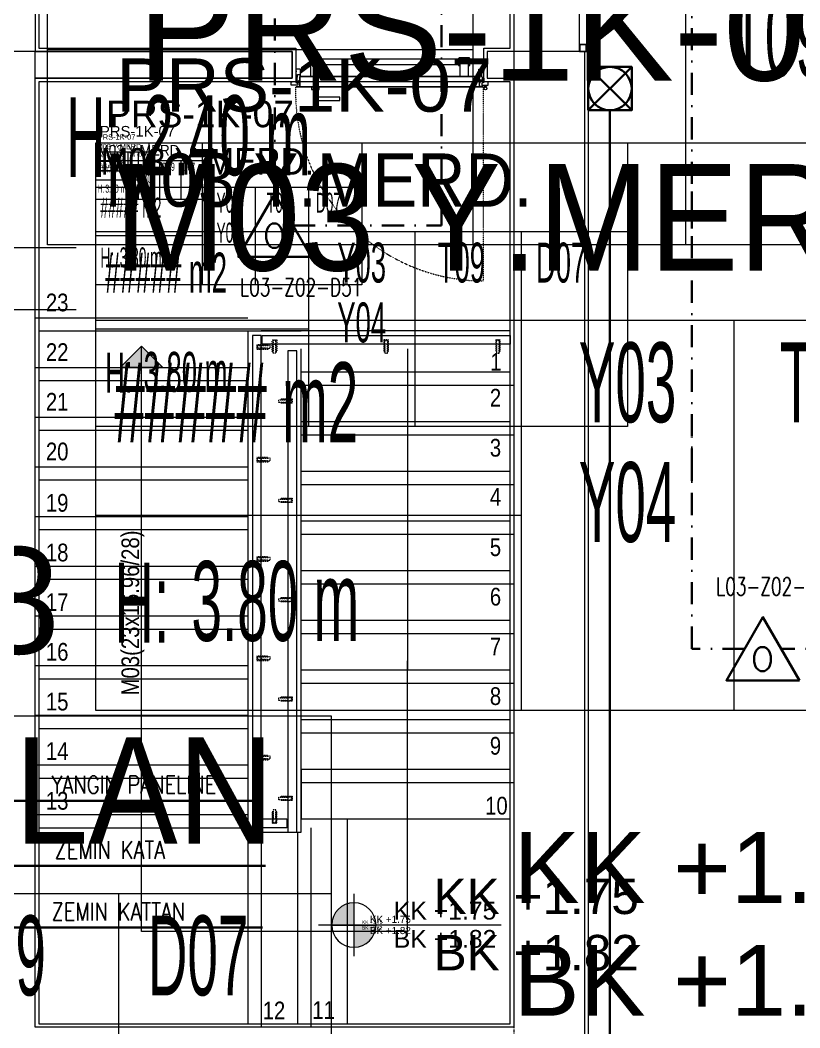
# Model space of a CAD drawing. Extents: x -9058 to 11890, y 0 to 8245.
# Drawn here: x 8837 to 9276, y 2956 to 3524 of the extents above; entities that cross this region are included whole.
import ezdxf
from ezdxf.enums import TextEntityAlignment as Align

# ---------------------------------------------------------------- set-up
doc = ezdxf.new("R2010")
doc.units = 0
doc.header["$MEASUREMENT"] = 0
for name, pattern in [('DASHDOT', [1, 0.5, -0.25, 0, -0.25]), ('DOT2', [0.125, 0, -0.125]), ('HIDDEN', [0.375, 0.25, -0.125])]:
    doc.linetypes.add(name, pattern=pattern)
doc.layers.get('0').update_dxf_attribs({"color": 9, "lineweight": 9})
for name, color, linetype, lineweight in [('00', 9, 'Continuous', 9), ('01', 9, 'Continuous', 9), ('06B', 9, 'Continuous', 9), ('06D', 9, 'Continuous', 9), ('10', 9, 'Continuous', 9), ('11', 9, 'Continuous', 9), ('14', 9, 'Continuous', 9), ('19', 9, 'Continuous', 9), ('19D', 9, 'DOT2', 9), ('20', 9, 'DOT2', 9), ('21', 9, 'Continuous', 9), ('21 @ 1 (1)', 9, 'Continuous', 9), ('21 @ 1 (2)', 9, 'Continuous', 9), ('21 @ 10 (2)', 9, 'Continuous', 9), ('21 @ 10 (3)', 9, 'Continuous', 9), ('21 @ 2 (1)', 9, 'Continuous', 9), ('21 @ 2 (2)', 9, 'Continuous', 9), ('21 @ 20', 9, 'Continuous', 9), ('21 @ 5 (2)', 9, 'Continuous', 9), ('21_mahal200', 9, 'Continuous', 9), ('21_mahal200 @ 1', 9, 'Continuous', 9), ('21_mahal200 @ 10 (1)', 9, 'Continuous', 9), ('21_mahal200 @ 10 (2)', 9, 'Continuous', 9), ('21_mahal200 @ 2', 9, 'Continuous', 9), ('21_mahal200 @ 20', 9, 'Continuous', 9), ('21_mahal200 @ 5 (1)', 9, 'Continuous', 9), ('21_mahal200 @ 5 (2)', 9, 'Continuous', 9), ('24', 9, 'DASHDOT', 9), ('33', 9, 'BATTING', 9), ('35', 9, 'Continuous', 9), ('40A', 9, 'Continuous', 9), ('E-DEDEKTÖR NUMARALARI', 20, 'Continuous', 30), ('E-DUVAR TİPİ FLAŞÖR', 7, 'Continuous', 30), ('E-KABLO', 7, 'Continuous', 30), ('E-OPTİK DUMAN DEDEKTÖRÜ', 7, 'Continuous', 30), ('E-YAZI', 7, 'Continuous', 30)]:
    doc.layers.add(name, color=color, linetype=linetype, lineweight=lineweight)
doc.styles.add('Arial', font='arial.ttf', dxfattribs={"height": 2.5})
doc.styles.add('E-YAZI', font='txttw.shx')
doc.styles.add('MuuM_TEXT-STANDART', font='ARIALN.TTF')
doc.linetypes.add('BATTING', pattern='A,0.0001,-0.1,[134,ltypeshp.shx,S=0.1,R=0,X=-0.1,Y=0],-0.2,[134,ltypeshp.shx,S=0.1,R=180,X=0.1,Y=0],-0.1', length=0.4001)

# ---------------------------------------------------------------- blocks, each defined once
blk = doc.blocks.new('0a_elevationtarget-p')
h = blk.add_hatch(color=256)
h.paths.add_polyline_path([(2.5, 0, 0.414214), (0, 2.5), (0, 0)])
h.paths.add_polyline_path([(0, 0), (-2.5, 0, 0.414214), (0, -2.5)])
blk.add_line((0, -3.5), (0, 3.5))
blk.add_lwpolyline([(16.605, 0), (-4, 0)])
blk.add_circle((0, 0), 2.5)
at = {"layer": '40A'}
blk.add_lwpolyline([(-2.5, 0), (2.5, 0)], dxfattribs=at)
at = {"style": 'Arial'}
blk.add_attdef('BITMISKOT', text='', height=2, dxfattribs=at).set_placement((4.5, 0), align=Align.BOTTOM_LEFT)
blk.add_attdef('KABAKOT', text='', height=2, dxfattribs=at).set_placement((4.5, -0.592), align=Align.TOP_LEFT)
blk = doc.blocks.new('*U1855')
at = {"layer": '21 @ 1 (1)'}
ref = blk.add_blockref('0a_elevationtarget-p', (-9024.84, 3013.5), dxfattribs=dict(at, zscale=-1, rotation=180))
ref.add_attrib('BITMISKOT', 'BK +1.82', dxfattribs={"layer": '0', "height": 2, "style": 'Arial'}).set_placement((9029.34, 3010.34), align=Align.BOTTOM_LEFT)
ref.add_attrib('KABAKOT', 'KK +1.75', dxfattribs={"layer": '0', "height": 2, "style": 'Arial'}).set_placement((9029.34, 3016.12), align=Align.TOP_LEFT)
at = {"layer": '21 @ 1 (2)'}
ref = blk.add_blockref('0a_elevationtarget-p', (1705.85, 3013.5), dxfattribs=dict(at, zscale=-1, rotation=180))
ref.add_attrib('BITMISKOT', 'BK +1.82', dxfattribs={"layer": '0', "height": 2, "style": 'Arial'}).set_placement((9029.34, 3010.34), align=Align.BOTTOM_LEFT)
ref.add_attrib('KABAKOT', 'KK +1.75', dxfattribs={"layer": '0', "height": 2, "style": 'Arial'}).set_placement((9029.34, 3016.12), align=Align.TOP_LEFT)
at = {"layer": '21 @ 10 (2)'}
ref = blk.add_blockref('0a_elevationtarget-p', (1705.85, 3013.5), dxfattribs=dict(at, xscale=10, yscale=10, zscale=-10, rotation=180))
ref.add_attrib('BITMISKOT', 'BK +1.82', dxfattribs={"layer": '0', "height": 20, "style": 'Arial'}).set_placement((9069.84, 2981.92), align=Align.BOTTOM_LEFT)
ref.add_attrib('KABAKOT', 'KK +1.75', dxfattribs={"layer": '0', "height": 20, "style": 'Arial'}).set_placement((9069.84, 3039.68), align=Align.TOP_LEFT)
at = {"layer": '21 @ 10 (3)'}
ref = blk.add_blockref('0a_elevationtarget-p', (1705.85, 3013.5), dxfattribs=dict(at, xscale=10, yscale=10, zscale=-10, rotation=180))
ref.add_attrib('BITMISKOT', 'BK +1.82', dxfattribs={"layer": '0', "height": 20, "style": 'Arial'}).set_placement((9069.84, 2981.92), align=Align.BOTTOM_LEFT)
ref.add_attrib('KABAKOT', 'KK +1.75', dxfattribs={"layer": '0', "height": 20, "style": 'Arial'}).set_placement((9069.84, 3039.68), align=Align.TOP_LEFT)
at = {"layer": '21 @ 2 (1)'}
ref = blk.add_blockref('0a_elevationtarget-p', (-9024.84, 3013.5), dxfattribs=dict(at, xscale=2, yscale=2, zscale=-2, rotation=180))
ref.add_attrib('BITMISKOT', 'BK +1.82', dxfattribs={"layer": '0', "height": 4, "style": 'Arial'}).set_placement((9033.84, 3007.18), align=Align.BOTTOM_LEFT)
ref.add_attrib('KABAKOT', 'KK +1.75', dxfattribs={"layer": '0', "height": 4, "style": 'Arial'}).set_placement((9033.84, 3018.73), align=Align.TOP_LEFT)
at = {"layer": '21 @ 2 (2)'}
ref = blk.add_blockref('0a_elevationtarget-p', (1705.85, 3013.5), dxfattribs=dict(at, xscale=2, yscale=2, zscale=-2, rotation=180))
ref.add_attrib('BITMISKOT', 'BK +1.82', dxfattribs={"layer": '0', "height": 4, "style": 'Arial'}).set_placement((9033.84, 3007.18), align=Align.BOTTOM_LEFT)
ref.add_attrib('KABAKOT', 'KK +1.75', dxfattribs={"layer": '0', "height": 4, "style": 'Arial'}).set_placement((9033.84, 3018.73), align=Align.TOP_LEFT)
at = {"layer": '21 @ 20'}
ref = blk.add_blockref('0a_elevationtarget-p', (1705.85, 3013.5), dxfattribs=dict(at, xscale=20, yscale=20, zscale=-20, rotation=180))
ref.add_attrib('BITMISKOT', 'BK +1.82', dxfattribs={"layer": '0', "height": 40, "style": 'Arial'}).set_placement((9114.84, 2950.33), align=Align.BOTTOM_LEFT)
ref.add_attrib('KABAKOT', 'KK +1.75', dxfattribs={"layer": '0', "height": 40, "style": 'Arial'}).set_placement((9114.84, 3065.86), align=Align.TOP_LEFT)
at = {"layer": '21 @ 5 (2)'}
ref = blk.add_blockref('0a_elevationtarget-p', (9024.84, 3013.5), dxfattribs=dict(at, xscale=-5, yscale=5, zscale=5, rotation=180))
ref.add_attrib('BITMISKOT', 'BK +1.82', dxfattribs={"layer": '0', "height": 10, "style": 'Arial'}).set_placement((9047.34, 2997.71), align=Align.BOTTOM_LEFT)
ref.add_attrib('KABAKOT', 'KK +1.75', dxfattribs={"layer": '0', "height": 10, "style": 'Arial'}).set_placement((9047.34, 3026.59), align=Align.TOP_LEFT)
blk = doc.blocks.new('p-mek')
for p, q in [((1085, -328.41), (1193.11, -328.41)), ((1085, -363.41), (1193.11, -363.41))]:
    blk.add_line(p, q)
at = {"color": 6}
blk.add_lwpolyline([(210.29, -281.08, -0.000027), (210.29, -1029.08, 0.400031)], format="xyb", dxfattribs=at)
blk = doc.blocks.new('0a_roomno2')
blk.add_lwpolyline([(30, -16), (0, -16), (0, 0), (30, 0)], close=True)
for points in [[(0, 0), (30, 0)], [(0, -5), (30, -5)], [(12, -5), (12, -16)], [(18, -5), (18, -16)], [(24, -5), (24, -16)], [(12, -10.5), (0, -10.5)]]:
    blk.add_lwpolyline(points)
at = {"layer": '40A'}
blk.add_lwpolyline([(0, 0), (30, 0)], dxfattribs=at)
at = {"style": 'MuuM_TEXT-STANDART', "width": 0.6}
blk.add_text('H:', height=2.25, dxfattribs=at).set_placement((0.525, -12.962), align=Align.MIDDLE_LEFT)
at = {"style": 'Arial'}
blk.add_attdef('ODANO', (0, 1.505), '', height=3, dxfattribs=at)
blk.add_attdef('MEKANADI', text='', height=3, dxfattribs=at).set_placement((0.525, -4.75), align=Align.BOTTOM_LEFT)
at = {"style": 'MuuM_TEXT-STANDART', "width": 0.6}
for tag, p in [('YER01', (15, -7)), ('TAVAN01', (20.625, -7)), ('DUVAR01', (26.25, -7)), ('YER02', (15, -10.375)), ('TAVAN02', (20.625, -10.375)), ('DUVAR02', (26.25, -10.375)), ('YER03', (15, -13.75)), ('TAVAN03', (20.625, -13.75)), ('DUVAR03', (26.25, -13.75))]:
    blk.add_attdef(tag, text='', height=2.25, dxfattribs=at).set_placement(p, align=Align.MIDDLE_CENTER)
at = {"style": 'MuuM_TEXT-STANDART'}
blk.add_attdef('M2', text='', height=2.25, dxfattribs=at).set_placement((1.323, -7.805), align=Align.MIDDLE_LEFT)
at = {"style": 'MuuM_TEXT-STANDART', "width": 0.6}
blk.add_attdef('TEMIZTAVANYUKSEKLIGI', text='', height=2.25, dxfattribs=at).set_placement((2.7, -13.162), align=Align.MIDDLE_LEFT)
blk = doc.blocks.new('*U1879')
at = {"layer": '21_mahal200 @ 20'}
ref = blk.add_blockref('0a_roomno2', (8851.93, 3716.9), dxfattribs=dict(at, xscale=20, yscale=20, zscale=20))
ref.add_attrib('ODANO', ' PRS-1K-06', (8851.93, 3752), dxfattribs={"layer": '0', "height": 60, "style": 'Arial'})
ref.add_attrib('MEKANADI', 'YANGIN HOLÜ', dxfattribs={"layer": '0', "height": 60, "style": 'Arial'}).set_placement((8862.43, 3626.9), align=Align.BOTTOM_LEFT)
ref.add_attrib('M2', '#### m2', dxfattribs={"layer": '0', "height": 45, "style": 'MuuM_TEXT-STANDART', "width": 0.6}).set_placement((8862.43, 3570.65), align=Align.MIDDLE_LEFT)
ref.add_attrib('TEMIZTAVANYUKSEKLIGI', '2.40 m', dxfattribs={"layer": '0', "height": 45, "style": 'MuuM_TEXT-STANDART', "width": 0.6}).set_placement((8905.93, 3458.66), align=Align.MIDDLE_LEFT)
ref.add_attrib('YER01', 'Y04', dxfattribs={"layer": '0', "height": 45, "style": 'MuuM_TEXT-STANDART', "width": 0.6}).set_placement((9151.93, 3581.9), align=Align.MIDDLE_CENTER)
ref.add_attrib('TAVAN01', 'T08', dxfattribs={"layer": '0', "height": 45, "style": 'MuuM_TEXT-STANDART', "width": 0.6}).set_placement((9264.43, 3581.9), align=Align.MIDDLE_CENTER)
ref.add_attrib('DUVAR01', 'D07', dxfattribs={"layer": '0', "height": 45, "style": 'MuuM_TEXT-STANDART', "width": 0.6}).set_placement((9376.93, 3581.9), align=Align.MIDDLE_CENTER)
ref.add_attrib('TAVAN02', 'T09', dxfattribs={"layer": '0', "height": 45, "style": 'MuuM_TEXT-STANDART', "width": 0.6}).set_placement((9264.43, 3514.4), align=Align.MIDDLE_CENTER)
blk = doc.blocks.new('p-yn_sackasa')
at = {"layer": '10'}
for points in [[(0.6, 3), (1, 3), (1, 4.5), (2.3, 4.5), (2.3, 3.7), (2.7, 3.7), (2.7, 7.6), (0, 7.6), (0, 6.5), (0.6, 6.5)], [(0.6, 3), (0.6, -0.4), (1.1, -0.4), (1.1, -1.4), (-2.6, -1.4), (-2.6, 0.5), (-2, 0.5)], [(0, 0), (0.6, 0), (0.6, 2.6), (0, 2.6), (0, 0)], [(0.3, 2.6), (0.3, 0)]]:
    blk.add_lwpolyline(points, dxfattribs=at)
blk = doc.blocks.new('K-YN-016')
at = {"layer": '06D'}
for points in [[(22.5, 9.56), (21.87, 9.56), (21.87, 13.56, -0.414214), (22.25, 13.93), (27.75, 13.93, -0.414214), (28.12, 13.56), (28.12, 9.56), (27.5, 9.56)], [(111.5, 9.56), (112.12, 9.56), (112.12, 13.56, 0.414214), (111.75, 13.93), (106.25, 13.93, 0.414214), (105.87, 13.56), (105.87, 9.56), (106.5, 9.56)]]:
    blk.add_lwpolyline(points, format="xyb", dxfattribs=at)
for points in [[(105.87, 13.31), (28.12, 13.31), (28.12, 10.18), (105.87, 10.18)], [(111.5, 12.06), (106.5, 12.06), (106.5, 3.44), (111.5, 3.44)], [(22.5, 10.94), (27.5, 10.94), (27.5, 3.44), (22.5, 3.44)]]:
    blk.add_lwpolyline(points, close=True, dxfattribs=at)
for points in [[(22.8, -2.56), (22.8, -3.81), (27.2, -3.81), (27.2, -2.56), (22.8, -2.56)], [(23.87, -3.81), (23.87, -10.06), (38.87, -10.06), (38.87, -8.19), (26.12, -8.19), (26.12, -8.19), (26.12, -3.81), (23.87, -3.81)]]:
    blk.add_lwpolyline(points, dxfattribs=at)
at = {"layer": '10', "ltscale": 10}
for p, q in [((15, 0.68), (16, 1.33)), ((15, 0.68), (16, 1.33)), ((16, 0.28), (15, 0.28)), ((16, 0.28), (15, 0.28)), ((16, 0.08), (15, 0.08)), ((16, 0.08), (15, 0.08)), ((16, 1.76), (16, 1.33)), ((16.3, 1.76), (16, 1.76)), ((16, 1.76), (16, 1.33)), ((16.3, 1.76), (16, 1.76)), ((16, 1.33), (16, -0.17)), ((16, 1.33), (16, -0.17)), ((16.3, -2.19), (16.3, 3.34)), ((16.3, 1.33), (16.3, 1.76)), ((16.3, 1.33), (16.3, 1.76)), ((16.3, -0.17), (16.3, 1.33)), ((16.3, -0.17), (16.3, 1.33)), ((117.6, 3.44), (16.4, 3.44)), ((117.5, 3.29), (16.45, 3.29)), ((16.45, -2.29), (16.45, 3.29)), ((117.55, -2.29), (117.55, 3.24)), ((117.7, -2.19), (117.7, 3.34)), ((117.7, 1.76), (117.7, 0.26)), ((118, 1.76), (117.7, 1.76)), ((117.7, 0.26), (117.7, -0.17)), ((118, 0.26), (118, 1.76)), ((118, 1.51), (119, 1.51)), ((118, 1.31), (119, 1.31)), ((119, 0.91), (118, 0.26)), ((118, -0.17), (118, 0.26)), ((14.3, -2.46), (14.3, -2.34)), ((14.4, -2.24), (16.25, -2.24)), ((119.6, -2.56), (14.4, -2.56)), ((14.45, -2.41), (14.45, -2.39)), ((14.45, -2.39), (16.35, -2.39)), ((119.54, -2.41), (14.45, -2.41)), ((16, -0.17), (16.3, -0.17)), ((16, -0.17), (16.3, -0.17)), ((119.54, -2.39), (117.65, -2.39)), ((117.7, -0.17), (118, -0.17)), ((119.6, -2.24), (117.75, -2.24)), ((119.55, -2.41), (119.55, -2.39)), ((119.7, -2.46), (119.7, -2.34)), ((120.84, -2), (120.84, -2.43)), ((120.84, -2), (120.84, -2.43)), ((121.05, -2), (121.05, -2.43)), ((121.05, -2), (121.05, -2.43)), ((121.22, -2.16), (121.05, -2.16)), ((121.22, -2.16), (121.05, -2.16)), ((121.22, -2.16), (121.22, -2.29)), ((121.22, -2.16), (121.22, -2.29)), ((121.6, -2.73), (121.73, -2.62)), ((121.6, -2.73), (121.73, -2.62))]:
    blk.add_line(p, q, dxfattribs=at)
blk.add_circle((120.95, -3.26), 0.843, dxfattribs=at)
blk.add_circle((120.95, -3.26), 0.843, dxfattribs=at)
for centre, radius, start, end in [((16.44, 3.3), 0.141, 104.9271, 165.0729), ((117.5, 3.24), 0.05, 0, 90), ((117.6, 3.34), 0.1, 0, 90), ((14.4, -2.34), 0.1, 90, 180), ((14.4, -2.46), 0.1, 180, 270), ((14.45, -2.39), 0.005, 90, 180), ((14.45, -2.41), 0.005, 180, 270), ((16.25, -2.19), 0.05, 270, 0), ((16.35, -2.29), 0.1, 270, 0), ((117.65, -2.29), 0.1, 180, 270), ((117.75, -2.19), 0.05, 180, 270), ((119.54, -2.39), 0.005, 0, 90), ((119.54, -2.41), 0.005, 270, 360), ((119.6, -2.34), 0.1, 0, 90), ((119.6, -2.46), 0.1, 270, 0), ((120.42, -2.26), 0.302, 285.5524, 60.0315), ((120.42, -2.26), 0.302, 285.5524, 60.0315), ((120.42, -2.26), 0.428, 336.352, 37.621), ((120.42, -2.26), 0.428, 336.352, 37.621), ((120.95, -3.26), 1.01, 39.4092, 74.2861), ((120.95, -3.26), 1.01, 39.4092, 74.2861)]:
    blk.add_arc(centre, radius, start, end, dxfattribs=at)
at = {"layer": '20'}
blk.add_lwpolyline([(119.7, -2.35), (119.7, -111.8, -0.421209), (13.92, -2.35, 1)], format="xyb", dxfattribs=at)
at = {"layer": '33', "ltscale": 0.25}
blk.add_lwpolyline([(117.55, 0.48), (16.45, 0.48)], dxfattribs=at)
blk.add_blockref('p-yn_sackasa', (14, 0))
at = {"xscale": -1}
blk.add_blockref('p-yn_sackasa', (120, 0), dxfattribs=at)
blk = doc.blocks.new('*U1886')
at = {"layer": '21_mahal200 @ 1'}
ref = blk.add_blockref('0a_roomno2', (8879.22, 3454.43), dxfattribs=at)
ref.add_attrib('ODANO', ' PRS-1K-07', (8879.22, 3456.18), dxfattribs={"layer": '0', "height": 3, "style": 'Arial'})
ref.add_attrib('MEKANADI', 'M03 Y.MERD.', dxfattribs={"layer": '0', "height": 3, "style": 'Arial', "width": 0.9}).set_placement((8879.75, 3449.93), align=Align.BOTTOM_LEFT)
ref.add_attrib('M2', '##### m2', dxfattribs={"layer": '0', "height": 2.25, "style": 'MuuM_TEXT-STANDART', "width": 0.6}).set_placement((8879.75, 3447.12), align=Align.MIDDLE_LEFT)
ref.add_attrib('TEMIZTAVANYUKSEKLIGI', '3.80 m', dxfattribs={"layer": '0', "height": 2.25, "style": 'MuuM_TEXT-STANDART', "width": 0.6}).set_placement((8881.92, 3441.52), align=Align.MIDDLE_LEFT)
ref.add_attrib('YER01', 'Y03', dxfattribs={"layer": '0', "height": 2.25, "style": 'MuuM_TEXT-STANDART', "width": 0.6}).set_placement((8894.22, 3447.68), align=Align.MIDDLE_CENTER)
ref.add_attrib('TAVAN01', 'T09', dxfattribs={"layer": '0', "height": 2.25, "style": 'MuuM_TEXT-STANDART', "width": 0.6}).set_placement((8899.85, 3447.68), align=Align.MIDDLE_CENTER)
ref.add_attrib('DUVAR01', 'D07', dxfattribs={"layer": '0', "height": 2.25, "style": 'MuuM_TEXT-STANDART', "width": 0.6}).set_placement((8905.47, 3447.68), align=Align.MIDDLE_CENTER)
ref.add_attrib('YER02', 'Y04', dxfattribs={"layer": '0', "height": 2.25, "style": 'MuuM_TEXT-STANDART', "width": 0.6}).set_placement((8894.22, 3444.3), align=Align.MIDDLE_CENTER)
at = {"layer": '21_mahal200 @ 10 (1)'}
ref = blk.add_blockref('0a_roomno2', (8879.22, 3454.43), dxfattribs=dict(at, xscale=10, yscale=10, zscale=10))
ref.add_attrib('ODANO', ' PRS-1K-07', (8879.22, 3471.98), dxfattribs={"layer": '0', "height": 30, "style": 'Arial'})
ref.add_attrib('MEKANADI', 'M03 Y.MERD.', dxfattribs={"layer": '0', "height": 30, "style": 'Arial', "width": 0.9}).set_placement((8884.47, 3409.43), align=Align.BOTTOM_LEFT)
ref.add_attrib('M2', '##### m2', dxfattribs={"layer": '0', "height": 22.5, "style": 'MuuM_TEXT-STANDART', "width": 0.6}).set_placement((8884.47, 3381.3), align=Align.MIDDLE_LEFT)
ref.add_attrib('TEMIZTAVANYUKSEKLIGI', '3.80 m', dxfattribs={"layer": '0', "height": 22.5, "style": 'MuuM_TEXT-STANDART', "width": 0.6}).set_placement((8906.22, 3325.31), align=Align.MIDDLE_LEFT)
ref.add_attrib('YER01', 'Y03', dxfattribs={"layer": '0', "height": 22.5, "style": 'MuuM_TEXT-STANDART', "width": 0.6}).set_placement((9029.22, 3386.93), align=Align.MIDDLE_CENTER)
ref.add_attrib('TAVAN01', 'T09', dxfattribs={"layer": '0', "height": 22.5, "style": 'MuuM_TEXT-STANDART', "width": 0.6}).set_placement((9085.47, 3386.93), align=Align.MIDDLE_CENTER)
ref.add_attrib('DUVAR01', 'D07', dxfattribs={"layer": '0', "height": 22.5, "style": 'MuuM_TEXT-STANDART', "width": 0.6}).set_placement((9141.72, 3386.93), align=Align.MIDDLE_CENTER)
ref.add_attrib('YER02', 'Y04', dxfattribs={"layer": '0', "height": 22.5, "style": 'MuuM_TEXT-STANDART', "width": 0.6}).set_placement((9029.22, 3353.18), align=Align.MIDDLE_CENTER)
at = {"layer": '21_mahal200 @ 10 (2)'}
ref = blk.add_blockref('0a_roomno2', (8879.22, 3454.43), dxfattribs=dict(at, xscale=10, yscale=10, zscale=10))
ref.add_attrib('ODANO', ' PRS-1K-07', (8879.22, 3471.98), dxfattribs={"layer": '0', "height": 30, "style": 'Arial'})
ref.add_attrib('MEKANADI', 'M03 Y.MERD.', dxfattribs={"layer": '0', "height": 30, "style": 'Arial', "width": 0.9}).set_placement((8884.47, 3409.43), align=Align.BOTTOM_LEFT)
ref.add_attrib('M2', '##### m2', dxfattribs={"layer": '0', "height": 22.5, "style": 'MuuM_TEXT-STANDART', "width": 0.6}).set_placement((8884.47, 3381.3), align=Align.MIDDLE_LEFT)
ref.add_attrib('TEMIZTAVANYUKSEKLIGI', '3.80 m', dxfattribs={"layer": '0', "height": 22.5, "style": 'MuuM_TEXT-STANDART', "width": 0.6}).set_placement((8906.22, 3325.31), align=Align.MIDDLE_LEFT)
ref.add_attrib('YER01', 'Y03', dxfattribs={"layer": '0', "height": 22.5, "style": 'MuuM_TEXT-STANDART', "width": 0.6}).set_placement((9029.22, 3386.93), align=Align.MIDDLE_CENTER)
ref.add_attrib('TAVAN01', 'T09', dxfattribs={"layer": '0', "height": 22.5, "style": 'MuuM_TEXT-STANDART', "width": 0.6}).set_placement((9085.47, 3386.93), align=Align.MIDDLE_CENTER)
ref.add_attrib('DUVAR01', 'D07', dxfattribs={"layer": '0', "height": 22.5, "style": 'MuuM_TEXT-STANDART', "width": 0.6}).set_placement((9141.72, 3386.93), align=Align.MIDDLE_CENTER)
ref.add_attrib('YER02', 'Y04', dxfattribs={"layer": '0', "height": 22.5, "style": 'MuuM_TEXT-STANDART', "width": 0.6}).set_placement((9029.22, 3353.18), align=Align.MIDDLE_CENTER)
at = {"layer": '21_mahal200 @ 2'}
ref = blk.add_blockref('0a_roomno2', (8879.22, 3454.43), dxfattribs=dict(at, xscale=2, yscale=2, zscale=2))
ref.add_attrib('ODANO', ' PRS-1K-07', (8879.22, 3457.94), dxfattribs={"layer": '0', "height": 6, "style": 'Arial'})
ref.add_attrib('MEKANADI', 'M03 Y.MERD.', dxfattribs={"layer": '0', "height": 6, "style": 'Arial', "width": 0.9}).set_placement((8880.27, 3445.43), align=Align.BOTTOM_LEFT)
ref.add_attrib('M2', '##### m2', dxfattribs={"layer": '0', "height": 4.5, "style": 'MuuM_TEXT-STANDART', "width": 0.6}).set_placement((8880.27, 3439.8), align=Align.MIDDLE_LEFT)
ref.add_attrib('TEMIZTAVANYUKSEKLIGI', '3.80 m', dxfattribs={"layer": '0', "height": 4.5, "style": 'MuuM_TEXT-STANDART', "width": 0.6}).set_placement((8884.62, 3428.6), align=Align.MIDDLE_LEFT)
ref.add_attrib('YER01', 'Y03', dxfattribs={"layer": '0', "height": 4.5, "style": 'MuuM_TEXT-STANDART', "width": 0.6}).set_placement((8909.22, 3440.93), align=Align.MIDDLE_CENTER)
ref.add_attrib('TAVAN01', 'T09', dxfattribs={"layer": '0', "height": 4.5, "style": 'MuuM_TEXT-STANDART', "width": 0.6}).set_placement((8920.47, 3440.93), align=Align.MIDDLE_CENTER)
ref.add_attrib('DUVAR01', 'D07', dxfattribs={"layer": '0', "height": 4.5, "style": 'MuuM_TEXT-STANDART', "width": 0.6}).set_placement((8931.72, 3440.93), align=Align.MIDDLE_CENTER)
ref.add_attrib('YER02', 'Y04', dxfattribs={"layer": '0', "height": 4.5, "style": 'MuuM_TEXT-STANDART', "width": 0.6}).set_placement((8909.22, 3434.18), align=Align.MIDDLE_CENTER)
at = {"layer": '21_mahal200 @ 20'}
ref = blk.add_blockref('0a_roomno2', (8879.22, 3454.43), dxfattribs=dict(at, xscale=20, yscale=20, zscale=20))
ref.add_attrib('ODANO', ' PRS-1K-07', (8879.22, 3489.53), dxfattribs={"layer": '0', "height": 60, "style": 'Arial'})
ref.add_attrib('MEKANADI', 'M03 Y.MERD.', dxfattribs={"layer": '0', "height": 60, "style": 'Arial', "width": 0.9}).set_placement((8889.72, 3364.43), align=Align.BOTTOM_LEFT)
ref.add_attrib('M2', '##### m2', dxfattribs={"layer": '0', "height": 45, "style": 'MuuM_TEXT-STANDART', "width": 0.6}).set_placement((8889.72, 3308.18), align=Align.MIDDLE_LEFT)
ref.add_attrib('TEMIZTAVANYUKSEKLIGI', '3.80 m', dxfattribs={"layer": '0', "height": 45, "style": 'MuuM_TEXT-STANDART', "width": 0.6}).set_placement((8933.22, 3196.19), align=Align.MIDDLE_LEFT)
ref.add_attrib('YER01', 'Y03', dxfattribs={"layer": '0', "height": 45, "style": 'MuuM_TEXT-STANDART', "width": 0.6}).set_placement((9179.22, 3319.43), align=Align.MIDDLE_CENTER)
ref.add_attrib('TAVAN01', 'T09', dxfattribs={"layer": '0', "height": 45, "style": 'MuuM_TEXT-STANDART', "width": 0.6}).set_placement((9291.72, 3319.43), align=Align.MIDDLE_CENTER)
ref.add_attrib('DUVAR01', 'D07', dxfattribs={"layer": '0', "height": 45, "style": 'MuuM_TEXT-STANDART', "width": 0.6}).set_placement((9404.22, 3319.43), align=Align.MIDDLE_CENTER)
ref.add_attrib('YER02', 'Y04', dxfattribs={"layer": '0', "height": 45, "style": 'MuuM_TEXT-STANDART', "width": 0.6}).set_placement((9179.22, 3251.93), align=Align.MIDDLE_CENTER)
at = {"layer": '21_mahal200 @ 5 (1)'}
ref = blk.add_blockref('0a_roomno2', (8879.22, 3454.43), dxfattribs=dict(at, xscale=5, yscale=5, zscale=5))
ref.add_attrib('ODANO', ' PRS-1K-07', (8879.22, 3463.2), dxfattribs={"layer": '0', "height": 15, "style": 'Arial'})
ref.add_attrib('MEKANADI', 'M03 Y.MERD.', dxfattribs={"layer": '0', "height": 15, "style": 'Arial', "width": 0.9}).set_placement((8881.85, 3431.93), align=Align.BOTTOM_LEFT)
ref.add_attrib('M2', '##### m2', dxfattribs={"layer": '0', "height": 11.25, "style": 'MuuM_TEXT-STANDART', "width": 0.6}).set_placement((8881.85, 3417.87), align=Align.MIDDLE_LEFT)
ref.add_attrib('TEMIZTAVANYUKSEKLIGI', '3.80 m', dxfattribs={"layer": '0', "height": 11.25, "style": 'MuuM_TEXT-STANDART', "width": 0.6}).set_placement((8892.72, 3389.87), align=Align.MIDDLE_LEFT)
ref.add_attrib('YER01', 'Y03', dxfattribs={"layer": '0', "height": 11.25, "style": 'MuuM_TEXT-STANDART', "width": 0.6}).set_placement((8954.22, 3420.68), align=Align.MIDDLE_CENTER)
ref.add_attrib('TAVAN01', 'T09', dxfattribs={"layer": '0', "height": 11.25, "style": 'MuuM_TEXT-STANDART', "width": 0.6}).set_placement((8982.35, 3420.68), align=Align.MIDDLE_CENTER)
ref.add_attrib('DUVAR01', 'D07', dxfattribs={"layer": '0', "height": 11.25, "style": 'MuuM_TEXT-STANDART', "width": 0.6}).set_placement((9010.47, 3420.68), align=Align.MIDDLE_CENTER)
ref.add_attrib('YER02', 'Y04', dxfattribs={"layer": '0', "height": 11.25, "style": 'MuuM_TEXT-STANDART', "width": 0.6}).set_placement((8954.22, 3403.8), align=Align.MIDDLE_CENTER)
at = {"layer": '21_mahal200 @ 5 (2)'}
ref = blk.add_blockref('0a_roomno2', (8879.22, 3454.43), dxfattribs=dict(at, xscale=5, yscale=5, zscale=5))
ref.add_attrib('ODANO', ' PRS-1K-07', (8879.22, 3463.2), dxfattribs={"layer": '0', "height": 15, "style": 'Arial'})
ref.add_attrib('MEKANADI', 'M03 Y.MERD.', dxfattribs={"layer": '0', "height": 15, "style": 'Arial', "width": 0.9}).set_placement((8881.85, 3431.93), align=Align.BOTTOM_LEFT)
ref.add_attrib('M2', '##### m2', dxfattribs={"layer": '0', "height": 11.25, "style": 'MuuM_TEXT-STANDART', "width": 0.6}).set_placement((8881.85, 3417.87), align=Align.MIDDLE_LEFT)
ref.add_attrib('TEMIZTAVANYUKSEKLIGI', '3.80 m', dxfattribs={"layer": '0', "height": 11.25, "style": 'MuuM_TEXT-STANDART', "width": 0.6}).set_placement((8892.72, 3389.87), align=Align.MIDDLE_LEFT)
ref.add_attrib('YER01', 'Y03', dxfattribs={"layer": '0', "height": 11.25, "style": 'MuuM_TEXT-STANDART', "width": 0.6}).set_placement((8954.22, 3420.68), align=Align.MIDDLE_CENTER)
ref.add_attrib('TAVAN01', 'T09', dxfattribs={"layer": '0', "height": 11.25, "style": 'MuuM_TEXT-STANDART', "width": 0.6}).set_placement((8982.35, 3420.68), align=Align.MIDDLE_CENTER)
ref.add_attrib('DUVAR01', 'D07', dxfattribs={"layer": '0', "height": 11.25, "style": 'MuuM_TEXT-STANDART', "width": 0.6}).set_placement((9010.47, 3420.68), align=Align.MIDDLE_CENTER)
ref.add_attrib('YER02', 'Y04', dxfattribs={"layer": '0', "height": 11.25, "style": 'MuuM_TEXT-STANDART', "width": 0.6}).set_placement((8954.22, 3403.8), align=Align.MIDDLE_CENTER)
blk = doc.blocks.new('p-lama profili')
at = {"layer": '20', "linetype": 'HIDDEN', "ltscale": 0.5}
blk.add_lwpolyline([(0.75, -0.45), (-0.75, -0.45), (-0.75, -6.5), (-1.25, -6.5), (-1.25, -0.45), (-1.25, -0.45), (-1.25, 0), (1.25, 0), (1.25, -0.45), (1.25, -0.45), (1.25, -6.5), (0.75, -6.5), (0.75, -0.45)], dxfattribs=at)
blk.add_lwpolyline([(-0.75, -2.5), (0.75, -2.5), (0.75, -7.5), (-0.75, -7.5)], close=True, dxfattribs=at)
blk = doc.blocks.new('*U1887')
at = {"layer": '21 @ 1 (1)'}
ref = blk.add_blockref('0a_elevationtarget-p', (-9024.84, 3013.5), dxfattribs=dict(at, zscale=-1, rotation=180))
ref.add_attrib('BITMISKOT', 'BK +1.82', dxfattribs={"layer": '0', "height": 2, "style": 'Arial'}).set_placement((9029.34, 3010.34), align=Align.BOTTOM_LEFT)
ref.add_attrib('KABAKOT', 'KK +1.75', dxfattribs={"layer": '0', "height": 2, "style": 'Arial'}).set_placement((9029.34, 3016.12), align=Align.TOP_LEFT)
at = {"layer": '21 @ 1 (2)'}
ref = blk.add_blockref('0a_elevationtarget-p', (1705.85, 3013.5), dxfattribs=dict(at, zscale=-1, rotation=180))
ref.add_attrib('BITMISKOT', 'BK +1.82', dxfattribs={"layer": '0', "height": 2, "style": 'Arial'}).set_placement((9029.34, 3010.34), align=Align.BOTTOM_LEFT)
ref.add_attrib('KABAKOT', 'KK +1.75', dxfattribs={"layer": '0', "height": 2, "style": 'Arial'}).set_placement((9029.34, 3016.12), align=Align.TOP_LEFT)
at = {"layer": '21 @ 10 (2)'}
ref = blk.add_blockref('0a_elevationtarget-p', (1705.85, 3013.5), dxfattribs=dict(at, xscale=10, yscale=10, zscale=-10, rotation=180))
ref.add_attrib('BITMISKOT', 'BK +1.82', dxfattribs={"layer": '0', "height": 20, "style": 'Arial'}).set_placement((9069.84, 2981.92), align=Align.BOTTOM_LEFT)
ref.add_attrib('KABAKOT', 'KK +1.75', dxfattribs={"layer": '0', "height": 20, "style": 'Arial'}).set_placement((9069.84, 3039.68), align=Align.TOP_LEFT)
at = {"layer": '21 @ 10 (3)'}
ref = blk.add_blockref('0a_elevationtarget-p', (1705.85, 3013.5), dxfattribs=dict(at, xscale=10, yscale=10, zscale=-10, rotation=180))
ref.add_attrib('BITMISKOT', 'BK +1.82', dxfattribs={"layer": '0', "height": 20, "style": 'Arial'}).set_placement((9069.84, 2981.92), align=Align.BOTTOM_LEFT)
ref.add_attrib('KABAKOT', 'KK +1.75', dxfattribs={"layer": '0', "height": 20, "style": 'Arial'}).set_placement((9069.84, 3039.68), align=Align.TOP_LEFT)
at = {"layer": '21 @ 2 (1)'}
ref = blk.add_blockref('0a_elevationtarget-p', (-9024.84, 3013.5), dxfattribs=dict(at, xscale=2, yscale=2, zscale=-2, rotation=180))
ref.add_attrib('BITMISKOT', 'BK +1.82', dxfattribs={"layer": '0', "height": 4, "style": 'Arial'}).set_placement((9033.84, 3007.18), align=Align.BOTTOM_LEFT)
ref.add_attrib('KABAKOT', 'KK +1.75', dxfattribs={"layer": '0', "height": 4, "style": 'Arial'}).set_placement((9033.84, 3018.73), align=Align.TOP_LEFT)
at = {"layer": '21 @ 2 (2)'}
ref = blk.add_blockref('0a_elevationtarget-p', (1705.85, 3013.5), dxfattribs=dict(at, xscale=2, yscale=2, zscale=-2, rotation=180))
ref.add_attrib('BITMISKOT', 'BK +1.82', dxfattribs={"layer": '0', "height": 4, "style": 'Arial'}).set_placement((9033.84, 3007.18), align=Align.BOTTOM_LEFT)
ref.add_attrib('KABAKOT', 'KK +1.75', dxfattribs={"layer": '0', "height": 4, "style": 'Arial'}).set_placement((9033.84, 3018.73), align=Align.TOP_LEFT)
at = {"layer": '21 @ 20'}
ref = blk.add_blockref('0a_elevationtarget-p', (1705.85, 3013.5), dxfattribs=dict(at, xscale=20, yscale=20, zscale=-20, rotation=180))
ref.add_attrib('BITMISKOT', 'BK +1.82', dxfattribs={"layer": '0', "height": 40, "style": 'Arial'}).set_placement((9114.84, 2950.33), align=Align.BOTTOM_LEFT)
ref.add_attrib('KABAKOT', 'KK +1.75', dxfattribs={"layer": '0', "height": 40, "style": 'Arial'}).set_placement((9114.84, 3065.86), align=Align.TOP_LEFT)
at = {"layer": '21 @ 5 (2)'}
ref = blk.add_blockref('0a_elevationtarget-p', (9024.84, 3013.5), dxfattribs=dict(at, xscale=-5, yscale=5, zscale=5, rotation=180))
ref.add_attrib('BITMISKOT', 'BK +1.82', dxfattribs={"layer": '0', "height": 10, "style": 'Arial'}).set_placement((9047.34, 2997.71), align=Align.BOTTOM_LEFT)
ref.add_attrib('KABAKOT', 'KK +1.75', dxfattribs={"layer": '0', "height": 10, "style": 'Arial'}).set_placement((9047.34, 3026.59), align=Align.TOP_LEFT)
blk = doc.blocks.new('*U1893')
at = {"layer": '21_mahal200 @ 20'}
ref = blk.add_blockref('0a_roomno2', (8411.95, 3131.35), dxfattribs=dict(at, xscale=20, yscale=20, zscale=20))
ref.add_attrib('ODANO', ' PRS-1K-08', (8411.95, 3166.45), dxfattribs={"layer": '0', "height": 60, "style": 'Arial'})
ref.add_attrib('MEKANADI', 'MEKANİK ALAN', dxfattribs={"layer": '0', "height": 60, "style": 'Arial', "width": 0.9}).set_placement((8422.45, 3041.35), align=Align.BOTTOM_LEFT)
ref.add_attrib('M2', '###### m2', dxfattribs={"layer": '0', "height": 45, "style": 'MuuM_TEXT-STANDART', "width": 0.6}).set_placement((8422.45, 2985.1), align=Align.MIDDLE_LEFT)
ref.add_attrib('TEMIZTAVANYUKSEKLIGI', '2.30  m', dxfattribs={"layer": '0', "height": 45, "style": 'MuuM_TEXT-STANDART', "width": 0.6}).set_placement((8465.95, 2873.11), align=Align.MIDDLE_LEFT)
ref.add_attrib('YER01', 'Y02', dxfattribs={"layer": '0', "height": 45, "style": 'MuuM_TEXT-STANDART', "width": 0.6}).set_placement((8711.95, 2996.35), align=Align.MIDDLE_CENTER)
ref.add_attrib('TAVAN01', 'T09', dxfattribs={"layer": '0', "height": 45, "style": 'MuuM_TEXT-STANDART', "width": 0.6}).set_placement((8824.45, 2996.35), align=Align.MIDDLE_CENTER)
ref.add_attrib('DUVAR01', 'D07', dxfattribs={"layer": '0', "height": 45, "style": 'MuuM_TEXT-STANDART', "width": 0.6}).set_placement((8936.95, 2996.35), align=Align.MIDDLE_CENTER)
blk = doc.blocks.new('100_OPTİK DUMAN DEDEKTÖRÜ 085')
at = {"layer": 'E-OPTİK DUMAN DEDEKTÖRÜ', "color": 4}
blk.add_lwpolyline([(2.059, 0), (0, 3.566), (-2.059, 0)], close=True, dxfattribs=at)
at = {"layer": 'E-OPTİK DUMAN DEDEKTÖRÜ', "color": 3, "style": 'E-YAZI'}
blk.add_text('O', height=1.36, dxfattribs=at).set_placement((-0.022, 1.201), align=Align.MIDDLE)
blk = doc.blocks.new('100_DUVAR TİPİ FLAŞÖR 085')
at = {"layer": 'E-DUVAR TİPİ FLAŞÖR', "color": 4}
blk.add_line((-1.224, 2.448), (1.224, 0), dxfattribs=at)
blk.add_lwpolyline([(-1.224, 0), (-1.224, 2.448), (1.224, 2.448), (1.224, 0)], close=True, dxfattribs=at)
blk.add_lwpolyline([(1.224, 2.448), (-1.224, 0)], dxfattribs=at)
blk.add_circle((0, 1.224), 1.224, dxfattribs=at)

msp = doc.modelspace()

# ---------------------------------------------------------------- hatches: boundary and pattern name
at = {"layer": '19'}
h = msp.add_hatch(color=256, dxfattribs=at)
h.dxf.hatch_style = 1
h.paths.add_polyline_path([(8917.06, 3327.87), (8893.06, 3327.87), (8905.06, 3339.9)])

# ---------------------------------------------------------------- linework, layer by layer
at = {"layer": '00'}
for points in [[(8830.06, 3505.87), (8830.06, 3765.87), (8465.06, 3765.87), (8465.06, 3785.87), (9095.06, 3785.87), (9095.06, 3765.87), (9085.06, 3765.87), (9085.06, 3765.87), (9085.06, 3765.87), (9085.06, 3765.87), (8845.06, 3765.87), (8845.06, 3505.87)], [(8845.06, 3505.87), (8990.06, 3505.87), (8990.06, 3490.87), (8845.06, 3490.87)]]:
    msp.add_lwpolyline(points, close=True, dxfattribs=at)
for points in [[(9130.06, 3505.87), (9130.06, 3505.87), (9130.06, 3615.87), (9115.06, 3615.87), (9115.06, 3505.87), (9100.06, 3505.87), (9100.06, 3490.87), (9115.06, 3490.87)], [(8845.06, 3490.87), (8990.06, 3490.87), (8990.06, 3505.87), (8845.06, 3505.87)]]:
    msp.add_lwpolyline(points, dxfattribs=at)
at = {"layer": '01'}
msp.add_lwpolyline([(9115.06, 3345.87), (9115.06, 3345.87), (9115.06, 3345.87), (9115.06, 2955.87), (8845.06, 2955.87), (8845.06, 3345.87), (8845.06, 3345.87), (8845.06, 3505.87), (8805.06, 3505.87), (8805.06, 2905.87), (9155.06, 2905.87), (9155.06, 3505.87), (9115.06, 3505.87)], close=True, dxfattribs=at)
at = {"layer": '06B'}
for points in [[(8972.56, 3345.87), (8967.56, 3345.87), (8967.56, 3065.87), (8972.56, 3065.87)], [(8973.06, 3340.87), (8973.06, 3345.87), (9113.06, 3345.87), (9113.06, 3340.87)], [(8992.56, 3337.26), (8987.56, 3337.26), (8987.56, 3065.87), (8992.56, 3065.87)], [(8973.06, 3068.37), (8973.06, 3073.37), (8987.06, 3073.37), (8987.06, 3068.37)]]:
    msp.add_lwpolyline(points, close=True, dxfattribs=at)
at = {"layer": '06D'}
msp.add_lwpolyline([(9152.06, 3505.87), (9152.06, 3612.87), (9130.06, 3612.87)], dxfattribs=at)
at = {"layer": '10'}
for points in [[(9152.06, 3505.87), (9156.06, 3505.87), (9156.06, 3509.87), (9152.06, 3509.87)], [(9152.26, 3506.07), (9155.86, 3506.07), (9155.86, 3509.67), (9152.26, 3509.67)]]:
    msp.add_lwpolyline(points, close=True, dxfattribs=at)
at = {"layer": '11'}
msp.add_lwpolyline([(9130.06, 3617.87), (9130.06, 3616.87), (9156.06, 3616.87), (9156.06, 3505.87), (9157.06, 3505.87), (9157.06, 3617.87), (9130.06, 3617.87)], dxfattribs=at)
at = {"layer": '14'}
for points in [[(9157.06, 3763.87), (9157.06, 3723.87), (9093.06, 3723.87), (9093.06, 3763.87), (8847.06, 3763.87), (8847.06, 3507.87), (8992.06, 3507.87), (8992.06, 3488.87), (8847.06, 3488.87), (8847.06, 3488.87), (8847.06, 3488.87), (8847.06, 2957.87), (9113.06, 2957.87), (9113.06, 3488.87), (9098.06, 3488.87), (9098.06, 3507.87), (9113.06, 3507.87), (9113.06, 3617.87), (9130.06, 3617.87)], [(9157.06, 3505.87), (9157.06, 2903.87), (9127.06, 2903.87), (9127.06, 2862.87), (9125.06, 2862.87)]]:
    msp.add_lwpolyline(points, dxfattribs=at)
at = {"layer": '19', "linetype": 'Continuous'}
for points in [[(8847.06, 3348.37), (8965.06, 3348.37)], [(8847.06, 3348.37), (8965.06, 3348.37)], [(8965.06, 3348.37), (8965.06, 3065.87), (8995.06, 3065.87), (8995.06, 3149.87)], [(8965.06, 3348.37), (8967.56, 3348.37), (8995.06, 3348.37)], [(9113.06, 3348.37), (8972.56, 3348.37)], [(8995.06, 3149.87), (8995.06, 3338.37)], [(8995.06, 3325.37), (9113.06, 3325.37)], [(8847.06, 3320.37), (8965.06, 3320.37)], [(8995.06, 3297.37), (9113.06, 3297.37)], [(8847.06, 3292.37), (8965.06, 3292.37)], [(8995.06, 3269.37), (9113.06, 3269.37)], [(8847.06, 3264.37), (8965.06, 3264.37)], [(8995.06, 3241.37), (9113.06, 3241.37)], [(8847.06, 3236.37), (8965.06, 3236.37)], [(8995.06, 3213.37), (9113.06, 3213.37)], [(8847.06, 3208.37), (8965.06, 3208.37)], [(8995.06, 3185.37), (9113.06, 3185.37)], [(8847.06, 3180.37), (8965.06, 3180.37)], [(8995.06, 3157.37), (9113.06, 3157.37)], [(8847.06, 3152.37), (8965.06, 3152.37)], [(8847.06, 3124.37), (8965.06, 3124.37)], [(8995.06, 3129.37), (9113.06, 3129.37)], [(8847.06, 3096.37), (8965.06, 3096.37)], [(8995.06, 3101.37), (9113.06, 3101.37)], [(8847.06, 3068.37), (8965.06, 3068.37), (8965.06, 3073.37)], [(8965.06, 3073.37), (8965.06, 2957.87)], [(8995.06, 3073.37), (9113.06, 3073.37)], [(8993.06, 3065.87), (8993.06, 2957.87)]]:
    msp.add_lwpolyline(points, dxfattribs=at)
at = {"layer": '19'}
msp.add_lwpolyline([(8917.06, 3327.87), (8893.06, 3327.87), (8905.06, 3339.9)], close=True, dxfattribs=at)
msp.add_lwpolyline([(8917.06, 3327.87), (8893.06, 3327.87), (8905.06, 3339.9)], close=True, dxfattribs=at)
for points in [[(9054.91, 3162.37), (9054.91, 3009.86), (8905.06, 3009.86), (8905.06, 3339.9)], [(9055.06, 3338.37), (9055.06, 3157.37), (9055.06, 3157.37)]]:
    msp.add_lwpolyline(points, dxfattribs=at)
at = {"layer": '19D', "linetype": 'HIDDEN'}
for points in [[(8845.06, 3355.87), (8845.06, 3355.87), (8965.06, 3355.87)], [(8845.06, 3327.87), (8965.06, 3327.87)], [(8995.06, 3317.87), (9115.06, 3317.87)], [(8845.06, 3299.87), (8965.06, 3299.87)], [(8995.06, 3289.87), (9115.06, 3289.87)], [(8845.06, 3271.87), (8965.06, 3271.87)], [(8995.06, 3261.87), (9115.06, 3261.87)], [(8845.06, 3243.87), (8965.06, 3243.87)], [(8995.06, 3233.87), (9115.06, 3233.87)], [(8845.06, 3215.87), (8965.06, 3215.87)], [(8995.06, 3205.87), (9115.06, 3205.87)], [(8845.06, 3187.87), (8965.06, 3187.87)], [(8995.06, 3177.87), (9115.06, 3177.87)], [(8845.06, 3159.87), (8965.06, 3159.87)], [(8995.06, 3149.87), (9054.91, 3149.87)], [(9055.06, 3149.87), (9115.06, 3149.87)], [(8845.06, 3131.87), (8965.06, 3131.87)], [(8995.06, 3121.87), (9115.06, 3121.87)], [(8845.06, 3103.87), (8965.06, 3103.87)], [(8995.06, 3093.87), (9115.06, 3093.87)], [(8845.06, 3075.87), (8965.06, 3075.87)], [(8972.56, 3070.87), (8972.56, 2955.87)], [(9000.56, 3068.37), (9000.56, 2955.87)]]:
    msp.add_lwpolyline(points, dxfattribs=at)
at = {"layer": '24', "ltscale": 2}
msp.add_lwpolyline([(9115.06, 4008.37), (9115.06, 160.84)], dxfattribs=at)
at = {"layer": '35'}
for points in [[(8995.06, 3101.37), (8995.06, 3073.37), (9113.06, 3073.37)], [(9021.06, 3073.37), (9021.06, 2957.87)]]:
    msp.add_lwpolyline(points, dxfattribs=at)
at = {"layer": 'E-KABLO', "color": 6, "linetype": 'DASHDOT', "ltscale": 25}
for p, q in [((9074.34, 3407.92), (9074.34, 3695.67)), ((8980.16, 3624.97), (8980.16, 3425.74)), ((9215.54, 3406.18), (9215.54, 3607.67)), ((9215.54, 3263.87), (9215.54, 3427.99)), ((8990.46, 3407.92), (9074.34, 3407.92)), ((9215.54, 3169.24), (9215.54, 3294.06)), ((9245.25, 3169.24), (9215.54, 3169.24)), ((9574.86, 3169.24), (9265.84, 3169.24))]:
    msp.add_line(p, q, dxfattribs=at)
at = {"layer": 'E-KABLO', "color": 5, "linetype": 'Continuous', "ltscale": 25}
msp.add_line((9169.3, 3472.75), (9169.3, 2765.88), dxfattribs=at)
at = {"layer": 'E-KABLO'}
for points in [[(8790.06, 3083.56), (8973.35, 3083.56)], [(8791.75, 3046.79), (8975.04, 3046.79)], [(8790.06, 3012.06), (8973.35, 3012.06)]]:
    msp.add_lwpolyline(points, dxfattribs=at)

# ---------------------------------------------------------------- block references
at = {"xscale": -1}
for p, rotation in [((8970.06, 3339.37), 90), ((8970.06, 3275.87), 90), ((8970.06, 3219.87), 90), ((8970.06, 3163.87), 90), ((8970.06, 3107.87), 90), ((8980.06, 3070.87), 180)]:
    msp.add_blockref('p-lama profili', p, dxfattribs=dict(at, rotation=rotation))
msp.add_blockref('p-lama profili', (8980.06, 3343.37))
for p in [(9043.06, 3343.37), (9106.06, 3343.37)]:
    msp.add_blockref('p-lama profili', p, dxfattribs=at)
at = {"rotation": 270}
for p in [(8990.06, 3308.87), (8990.06, 3252.87), (8990.06, 3196.87), (8990.06, 3140.87), (8990.06, 3084.87)]:
    msp.add_blockref('p-lama profili', p, dxfattribs=at)
at = {"layer": '06D'}
msp.add_blockref('p-mek', (7675.06, 3723.87), dxfattribs=at)
at = {"layer": '10'}
msp.add_blockref('K-YN-016', (8978.06, 3488.37), dxfattribs=at)
at = {"layer": '21', "color": 6, "linetype": 'DASHDOT'}
for name in ['*U1855', '*U1887']:
    msp.add_blockref(name, (0, 0), dxfattribs=at)
at = {"layer": '21_mahal200', "color": 6, "linetype": 'DASHDOT'}
for name in ['*U1879', '*U1886', '*U1893']:
    msp.add_blockref(name, (0, 0), dxfattribs=at)
at = {"layer": 'E-DUVAR TİPİ FLAŞÖR', "xscale": 10, "yscale": 10, "zscale": 10}
msp.add_blockref('100_DUVAR TİPİ FLAŞÖR 085', (9169.3, 3472.75), dxfattribs=at)
at = {"layer": 'E-OPTİK DUMAN DEDEKTÖRÜ', "xscale": 10, "yscale": 10, "zscale": 10}
for p in [(8980.16, 3390.09), (9255.54, 3151.41)]:
    msp.add_blockref('100_OPTİK DUMAN DEDEKTÖRÜ 085', p, dxfattribs=at)

# ---------------------------------------------------------------- texts
at = {"layer": '21', "style": 'MuuM_TEXT-STANDART'}
for s, p in [('23', (8851.07, 3359.45)), ('22', (8851.07, 3331.45)), ('1', (9101.74, 3325.97)), ('21', (8851.07, 3303.45)), ('2', (9101.52, 3305.75)), ('20', (8851.07, 3275.45)), ('3', (9101.52, 3277.55)), ('19', (8851.07, 3246.49)), ('4', (9101.52, 3249.9)), ('18', (8851.07, 3218.49)), ('5', (9101.52, 3221.49)), ('17', (8851.07, 3190.52)), ('6', (9101.52, 3193.6)), ('7', (9101.52, 3165.49)), ('16', (8851.07, 3162.52)), ('8', (9101.52, 3137.53)), ('15', (8851.07, 3134.45)), ('9', (9101.52, 3109.53)), ('14', (8851.07, 3106.54)), ('13', (8851.07, 3078.52)), ('10', (9098.85, 3075.77)), ('12', (8973.36, 2960.32)), ('11', (9001.35, 2960.55))]:
    msp.add_text(s, height=10, dxfattribs=at).set_placement(p)
at = {"layer": '21', "color": 250, "insert": (8893.7, 3189.41), "char_height": 10, "attachment_point": 2, "rotation": 90, "style": 'MuuM_TEXT-STANDART'}
msp.add_mtext('M03(23x16.96/28)', dxfattribs=at)
at = {"layer": 'E-DEDEKTÖR NUMARALARI', "style": 'E-YAZI', "width": 0.7}
for s, p in [('L03-Z02-D51', (8960.65, 3368.02)), ('L03-Z02-D55', (9229.2, 3199.32))]:
    msp.add_text(s, height=10, dxfattribs=at).set_placement(p)
at = {"layer": 'E-YAZI', "color": 3, "style": 'E-YAZI', "width": 0.8}
for s, p in [('YANGIN PANELINE', (8854.28, 3087.56)), ('ZEMIN KATA', (8855.97, 3050.79)), ('ZEMIN KATTAN', (8854.28, 3016.06))]:
    msp.add_text(s, height=10, dxfattribs=at).set_placement(p)

doc.saveas('drawing.dxf')
